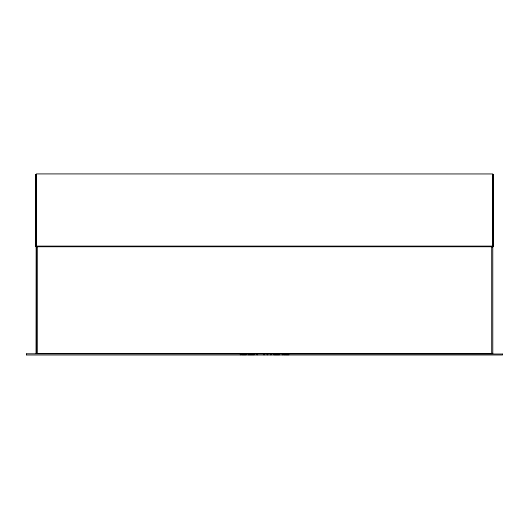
<?xml version="1.0" encoding="UTF-8"?>
<svg xmlns="http://www.w3.org/2000/svg" width="529" height="529" viewBox="0 0 529 529"><rect width="100%" height="100%" fill="white"/><g stroke="black" fill="none" stroke-linecap="round" stroke-linejoin="round"><path stroke-width="0.79" d="M26.556 354.985L502.444 354.985L502.444 354.033L26.556 353.782M36.084 246.435L35.436 246.461L35.436 174.53L36.084 174.411M36.296 247.136L36.501 246.745L492.499 246.745L492.704 247.136M26.602 353.828L26.602 354.939M37.314 353.577L37.314 246.745M492.916 174.411L493.061 246.607M491.686 246.745L491.686 353.577M493.564 246.435L492.916 246.435M492.704 353.187L492.75 353.577M36.21 353.465L36.362 173.909L492.764 173.948L492.79 353.465M492.79 246.454L36.236 246.521M36.362 353.617L36.296 353.187M492.75 246.745L492.36 246.792M36.64 246.792L36.25 246.745M492.942 174.438L493.564 174.411L493.418 246.58M492.36 353.531L492.704 353.531M35.939 246.58L36.058 174.438M492.764 246.117L36.236 246.117M36.501 353.577L492.499 353.577M240.199 354.734L240.973 354.734M241.72 354.734L243.843 354.734M244.034 354.734L244.874 354.734M245.099 354.734L246.21 354.734M248.141 354.734L249.463 354.734M249.721 354.734L250.561 354.734M250.779 354.734L254.35 354.734M256.783 354.734L257.683 354.734M263.594 354.734L264.507 354.734M267.072 354.734L267.819 354.734M270.372 354.734L271.344 354.734M273.757 354.734L275.166 354.734M275.298 354.734L276.541 354.734M276.7 354.734L277.91 354.734M278.042 354.734L279.583 354.734M282.195 354.734L283.055 354.734M283.716 354.734L285.025 354.734M285.329 354.734L286.553 354.734M286.751 354.734L287.955 354.734M288.087 354.734L288.88 354.734M36.296 353.531L36.64 353.531M36.236 353.59L36.25 246.997M502.444 354.033L502.444 354.734"/></g></svg>
